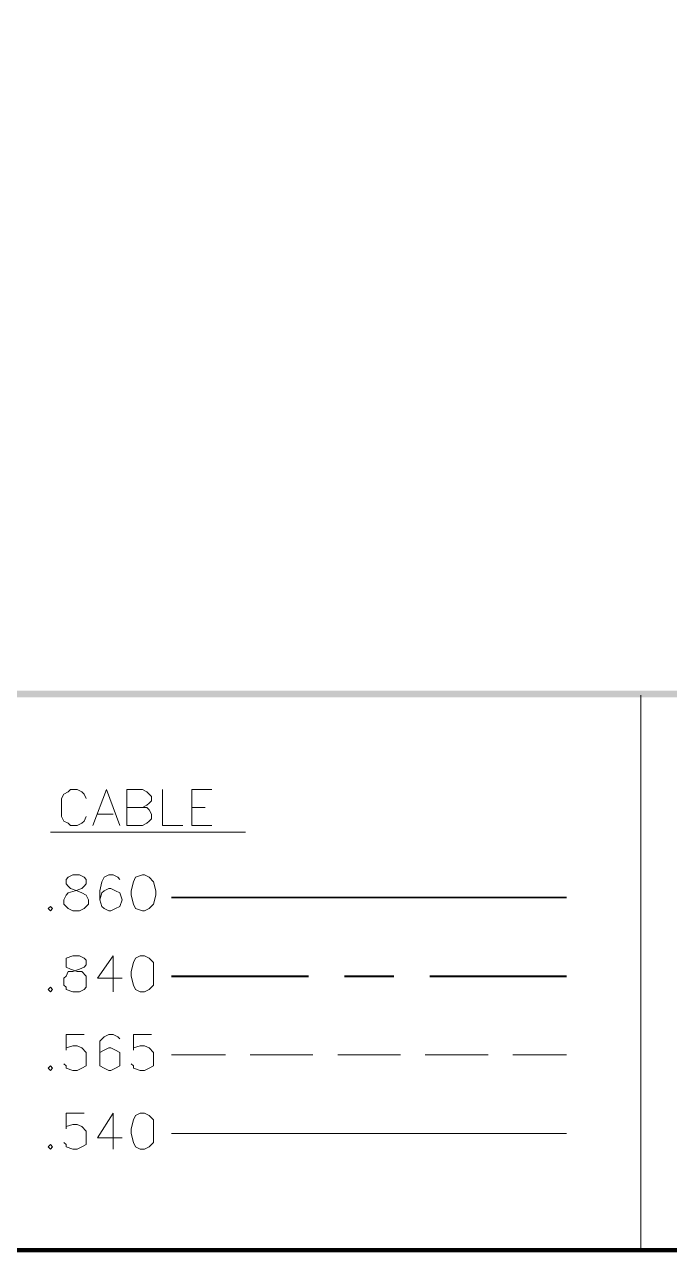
# Model space of a CAD drawing. Header units: millimetres. Extents: x 3.6 to 37.8, y 0.6 to 28.7.
# Drawn here: x 18.052 to 19.25, y 0.595 to 2.873 of the extents above; entities that cross this region are included whole.
import ezdxf

# ---------------------------------------------------------------- set-up
doc = ezdxf.new("R2010")
doc.units = ezdxf.units.MM
doc.layers.add('PDF_0', color=7, linetype='Continuous')

msp = doc.modelspace()

# ---------------------------------------------------------------- linework, layer by layer
at = {"layer": 'PDF_0', "lineweight": 0, "const_width": 0.00834}
msp.add_lwpolyline([(37.7648, 0.5988), (37.7648, 28.6993), (3.5681, 28.6993), (3.5681, 0.5988)], close=True, dxfattribs=at)
at = {"layer": 'PDF_0', "lineweight": 9}
msp.add_lwpolyline([(19.1966, 1.6288), (19.1966, 0.5988)], dxfattribs=at)
at = {"layer": 'PDF_0', "color": 8, "lineweight": 0, "true_color": 0x808080}
for points in [[(18.1666, 1.437), (18.1625, 1.4453), (18.1583, 1.4495), (18.15, 1.4537), (18.1374, 1.4537), (18.1333, 1.4495), (18.1249, 1.4453), (18.1208, 1.437), (18.1208, 1.4286), (18.1208, 1.412), (18.1208, 1.4036), (18.1249, 1.3953), (18.1333, 1.3911), (18.1374, 1.3869), (18.15, 1.3869), (18.1583, 1.3911), (18.1625, 1.3953), (18.1666, 1.4036)], [(18.1791, 1.3869), (18.2042, 1.4537), (18.2292, 1.3869)], [(18.2709, 1.4203), (18.2792, 1.4203), (18.2834, 1.4161), (18.2876, 1.4078), (18.2876, 1.3995), (18.2834, 1.3953), (18.2792, 1.3911), (18.2709, 1.3869), (18.2417, 1.3869), (18.2417, 1.4537), (18.2709, 1.4537), (18.2792, 1.4495), (18.2834, 1.4453), (18.2876, 1.4411), (18.2876, 1.4328), (18.2834, 1.4286), (18.2792, 1.4245), (18.2709, 1.4203), (18.2417, 1.4203)], [(18.3084, 1.4537), (18.3084, 1.3869), (18.3459, 1.3869)], [(18.4001, 1.3869), (18.3626, 1.3869), (18.3626, 1.4537), (18.4001, 1.4537)], [(18.3626, 1.4203), (18.3876, 1.4203)], [(18.1875, 1.4078), (18.2167, 1.4078)], [(18.0999, 1.3744), (18.4627, 1.3744)], [(18.2292, 1.2869), (18.225, 1.291), (18.2167, 1.2952), (18.2083, 1.2952), (18.2, 1.291), (18.1958, 1.2827), (18.1917, 1.266), (18.1917, 1.2493), (18.1958, 1.2368), (18.2, 1.2327), (18.2083, 1.2285), (18.2125, 1.2285), (18.2208, 1.2327), (18.2292, 1.2368), (18.2333, 1.2493), (18.2292, 1.2618), (18.2208, 1.266), (18.2125, 1.2702), (18.2083, 1.2702), (18.2, 1.266), (18.1958, 1.2618), (18.1917, 1.2493)], [(18.2167, 1.0784), (18.2167, 1.1451), (18.1875, 1.1034), (18.2333, 1.1034)], [(18.1625, 0.9991), (18.1291, 0.9991), (18.1291, 0.97), (18.1291, 0.9741), (18.1416, 0.9783), (18.15, 0.9783), (18.1583, 0.9741), (18.1666, 0.9658), (18.1666, 0.9574), (18.1666, 0.9533), (18.1666, 0.9408), (18.1583, 0.9366), (18.15, 0.9324), (18.1416, 0.9324), (18.1291, 0.9366), (18.1291, 0.9408), (18.1249, 0.9449)], [(18.2292, 0.9908), (18.225, 0.995), (18.2167, 0.9991), (18.2083, 0.9991), (18.2, 0.995), (18.1917, 0.9866), (18.1917, 0.97), (18.1917, 0.9533), (18.1917, 0.9408), (18.2, 0.9366), (18.2083, 0.9324), (18.2125, 0.9324), (18.2208, 0.9366), (18.2292, 0.9408), (18.2292, 0.9533), (18.2292, 0.9658), (18.2208, 0.97), (18.2125, 0.9741), (18.2083, 0.9741), (18.2, 0.97), (18.1917, 0.9658), (18.1917, 0.9533)], [(18.2876, 0.9991), (18.2542, 0.9991), (18.2542, 0.97), (18.2542, 0.9741), (18.2667, 0.9783), (18.275, 0.9783), (18.2834, 0.9741), (18.2917, 0.9658), (18.2917, 0.9574), (18.2917, 0.9533), (18.2917, 0.9408), (18.2834, 0.9366), (18.275, 0.9324), (18.2667, 0.9324), (18.2542, 0.9366), (18.2542, 0.9408), (18.25, 0.9449)], [(18.1625, 0.8532), (18.1291, 0.8532), (18.1291, 0.824), (18.1291, 0.8282), (18.1416, 0.8324), (18.15, 0.8324), (18.1583, 0.8282), (18.1666, 0.8198), (18.1666, 0.8115), (18.1666, 0.8073), (18.1666, 0.7948), (18.1583, 0.7907), (18.15, 0.7865), (18.1416, 0.7865), (18.1291, 0.7907), (18.1291, 0.7948), (18.1249, 0.799)], [(18.2167, 0.7865), (18.2167, 0.8532), (18.1875, 0.8073), (18.2333, 0.8073)]]:
    msp.add_lwpolyline(points, dxfattribs=at)
for points in [[(18.1416, 1.2952), (18.1333, 1.291), (18.1291, 1.2869), (18.1291, 1.2785), (18.1333, 1.2744), (18.1374, 1.2702), (18.15, 1.266), (18.1583, 1.2618), (18.1666, 1.2577), (18.1708, 1.2493), (18.1708, 1.241), (18.1666, 1.2368), (18.1625, 1.2327), (18.1541, 1.2285), (18.1416, 1.2285), (18.1333, 1.2327), (18.1291, 1.2368), (18.1249, 1.241), (18.1249, 1.2493), (18.1291, 1.2577), (18.1333, 1.2618), (18.1458, 1.266), (18.1583, 1.2702), (18.1625, 1.2744), (18.1666, 1.2785), (18.1666, 1.2869), (18.1625, 1.291), (18.1541, 1.2952)], [(18.2709, 1.2952), (18.2584, 1.291), (18.2542, 1.2827), (18.25, 1.266), (18.25, 1.2577), (18.2542, 1.241), (18.2584, 1.2327), (18.2709, 1.2285), (18.275, 1.2285), (18.2834, 1.2327), (18.2917, 1.241), (18.2959, 1.2577), (18.2959, 1.266), (18.2917, 1.2827), (18.2834, 1.291), (18.275, 1.2952)], [(18.0999, 1.2368), (18.0957, 1.2327), (18.0999, 1.2285), (18.1041, 1.2327)], [(18.1416, 1.1451), (18.1291, 1.1409), (18.1291, 1.1368), (18.1291, 1.1284), (18.1291, 1.1242), (18.1374, 1.1201), (18.15, 1.1159), (18.1583, 1.1159), (18.1666, 1.1076), (18.1666, 1.1034), (18.1666, 1.0909), (18.1666, 1.0867), (18.1625, 1.0825), (18.1541, 1.0784), (18.1416, 1.0784), (18.1291, 1.0825), (18.1291, 1.0867), (18.1249, 1.0909), (18.1249, 1.1034), (18.1291, 1.1076), (18.1333, 1.1159), (18.1416, 1.1159), (18.1541, 1.1201), (18.1625, 1.1242), (18.1666, 1.1284), (18.1666, 1.1368), (18.1625, 1.1409), (18.1541, 1.1451)], [(18.2667, 1.1451), (18.2584, 1.1409), (18.2542, 1.1326), (18.25, 1.1159), (18.25, 1.1076), (18.2542, 1.0909), (18.2584, 1.0825), (18.2667, 1.0784), (18.275, 1.0784), (18.2834, 1.0825), (18.2917, 1.0909), (18.2917, 1.1076), (18.2917, 1.1159), (18.2917, 1.1326), (18.2834, 1.1409), (18.275, 1.1451)], [(18.0999, 1.0867), (18.0957, 1.0825), (18.0999, 1.0784), (18.1041, 1.0825)], [(18.0999, 0.9408), (18.0957, 0.9366), (18.0999, 0.9324), (18.1041, 0.9366)], [(18.2667, 0.8532), (18.2584, 0.849), (18.2542, 0.8407), (18.25, 0.824), (18.25, 0.8157), (18.2542, 0.799), (18.2584, 0.7907), (18.2667, 0.7865), (18.275, 0.7865), (18.2834, 0.7907), (18.2917, 0.799), (18.2917, 0.8157), (18.2917, 0.824), (18.2917, 0.8407), (18.2834, 0.849), (18.275, 0.8532)], [(18.0999, 0.7948), (18.0957, 0.7907), (18.0999, 0.7865), (18.1041, 0.7907)]]:
    msp.add_lwpolyline(points, close=True, dxfattribs=at)
at = {"layer": 'PDF_0', "color": 242, "lineweight": 35, "true_color": 0xdd0037}
msp.add_lwpolyline([(18.3251, 1.2535), (19.059, 1.2535)], dxfattribs=at)
at = {"layer": 'PDF_0', "color": 151, "lineweight": 40, "true_color": 0x7fbfff}
for points in [[(18.3251, 1.1076), (18.5794, 1.1076)], [(18.6462, 1.1076), (18.7379, 1.1076)], [(18.8046, 1.1076), (19.059, 1.1076)]]:
    msp.add_lwpolyline(points, dxfattribs=at)
at = {"layer": 'PDF_0', "color": 23, "lineweight": 13, "true_color": 0xdd8a6e}
for points in [[(18.3251, 0.9616), (18.4252, 0.9616)], [(18.471, 0.9616), (18.5878, 0.9616)], [(18.6337, 0.9616), (18.7504, 0.9616)], [(18.7963, 0.9616), (18.913, 0.9616)], [(18.9589, 0.9616), (19.059, 0.9616)]]:
    msp.add_lwpolyline(points, dxfattribs=at)
at = {"layer": 'PDF_0', "color": 172, "lineweight": 9, "true_color": 0x0000dd}
msp.add_lwpolyline([(18.3251, 0.8157), (19.059, 0.8157)], dxfattribs=at)
at = {"layer": 'PDF_0', "transparency": 33554559}
for points in [[(3.5681, 1.6371), (3.5681, 1.6246), (37.7648, 1.6371)], [(3.5681, 1.6246), (37.7648, 1.6371), (37.7648, 1.6246)]]:
    msp.add_solid(points, dxfattribs=at)

doc.saveas('drawing.dxf')
